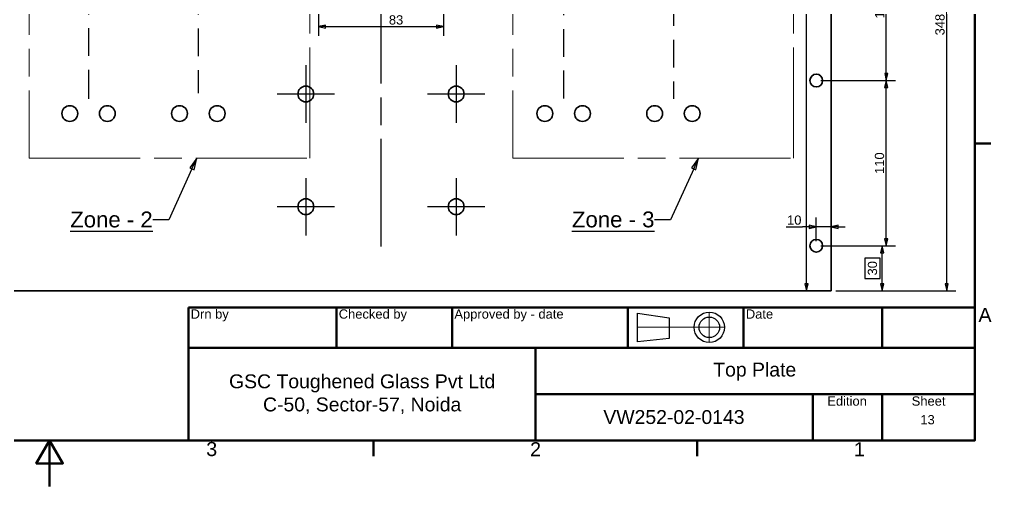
# Paper-space layout 'Top Plate' of a CAD drawing. Header units: millimetres. Extents: x 0 to 420, y 0 to 297.
# Drawn here: x 203.5 to 413.6, y 0 to 101.1 of the extents above; entities that cross this region are included whole.
import ezdxf

# ---------------------------------------------------------------- set-up
doc = ezdxf.new("R2010")
doc.units = ezdxf.units.MM
doc.linetypes.add('ACAD_ISO08W100', pattern=[36, 24, -3, 6, -3])
for name, color, linetype, lineweight in [('2dTransBorder', 7, 'Continuous', 35), ('2dTransTitleBlock', 7, 'Continuous', 35), ('Center Mark', 7, 'ACAD_ISO08W100', 25), ('Dimensions', 5, 'Continuous', 25), ('Leader Lines', 7, 'Continuous', 25), ('Sketch Lines', 7, 'Continuous', 25), ('Visible Edges', 7, 'Continuous', 50)]:
    doc.layers.add(name, color=color, linetype=linetype, lineweight=lineweight)
doc.layers.add('Title', color=7, linetype='Continuous')
doc.styles.add('Current-ISO', font='ARIAL.TTF')
doc.styles.get("Standard").update_dxf_attribs({"font": 'ARIAL.TTF'})
doc.styles.add('Text Style20', font='ARIAL.TTF')
doc.styles.add('Text Style5', font='ARIAL.TTF')

# ---------------------------------------------------------------- blocks, each defined once
blk = doc.blocks.new('2dCenterMark3')
at = {"layer": 'Center Mark', "lineweight": 25}
for p, q in [((218.42, 198.16), (218.42, 83.9)), ((232.92, 166.82), (197.93, 166.82))]:
    blk.add_line(p, q, dxfattribs=at)
blk = doc.blocks.new('2dCenterMark4')
at = {"layer": 'Center Mark', "lineweight": 25}
for p, q in [((242.15, 198.09), (242.15, 85.1)), ((256.65, 166.82), (227.65, 166.82))]:
    blk.add_line(p, q, dxfattribs=at)
blk = doc.blocks.new('2dCenterMark5')
at = {"layer": 'Center Mark', "lineweight": 25}
for p, q in [((321.12, 197.98), (321.12, 83.93)), ((335.62, 166.82), (306.62, 166.82))]:
    blk.add_line(p, q, dxfattribs=at)
blk = doc.blocks.new('2dCenterMark6')
at = {"layer": 'Center Mark', "lineweight": 25}
for p, q in [((344.85, 195.64), (344.85, 83.88)), ((359.35, 166.82), (330.35, 166.82))]:
    blk.add_line(p, q, dxfattribs=at)
blk = doc.blocks.new('2dCenterMark10')
at = {"layer": 'Center Mark', "lineweight": 25}
for p, q in [((281.63, 147.2), (281.63, 51.95)), ((297.13, 126.19), (266.13, 126.19))]:
    blk.add_line(p, q, dxfattribs=at)
blk = doc.blocks.new('2dTransSymbol50')
at = {"color": 179}
for points in [[(390.32, 50.59), (389.97, 52.09), (389.62, 50.59), (390.32, 50.59)], [(389.62, 43.84), (389.97, 42.34), (390.32, 43.84), (389.62, 43.84)]]:
    blk.add_solid(points, dxfattribs=at)
at = {"layer": 'Dimensions', "color": 179, "linetype": 'Continuous', "lineweight": 25, "true_color": 0x262659}
for p, q in [((376.72, 52.09), (391.97, 52.09)), ((389.97, 52.09), (389.62, 50.59)), ((389.62, 50.59), (390.32, 50.59)), ((389.97, 50.59), (389.97, 52.09)), ((390.32, 50.59), (389.97, 52.09)), ((389.97, 43.84), (389.97, 50.59)), ((389.57, 49.42), (386.23, 49.42)), ((386.23, 49.42), (386.23, 45.02)), ((389.57, 45.02), (389.57, 49.42)), ((386.23, 45.02), (389.57, 45.02)), ((379.97, 42.34), (391.97, 42.34)), ((389.62, 43.84), (389.97, 42.34)), ((390.32, 43.84), (389.62, 43.84)), ((389.97, 43.84), (389.97, 42.34)), ((389.97, 42.34), (390.32, 43.84))]:
    blk.add_line(p, q, dxfattribs=at)
for points in [[(390.32, 50.59), (389.97, 52.09), (389.62, 50.59), (390.32, 50.59)], [(389.62, 43.84), (389.97, 42.34), (390.32, 43.84), (389.62, 43.84)]]:
    blk.add_lwpolyline(points, dxfattribs=at)
at = {"layer": 'Dimensions', "linetype": 'Continuous', "lineweight": 25, "insert": (388.89, 45.67), "char_height": 2, "attachment_point": 7, "rotation": 90, "style": 'Text Style5'}
blk.add_mtext('30', dxfattribs=at)
blk = doc.blocks.new('2dTransSymbol51')
at = {"color": 179}
for points in [[(391.2, 86.34), (390.85, 87.84), (390.5, 86.34), (391.2, 86.34)], [(390.5, 53.59), (390.85, 52.09), (391.2, 53.59), (390.5, 53.59)]]:
    blk.add_solid(points, dxfattribs=at)
at = {"layer": 'Dimensions', "color": 179, "linetype": 'Continuous', "lineweight": 25, "true_color": 0x262659}
for p, q in [((376.72, 87.84), (392.85, 87.84)), ((390.85, 87.84), (390.5, 86.34)), ((390.5, 86.34), (391.2, 86.34)), ((390.85, 86.34), (390.85, 87.84)), ((391.2, 86.34), (390.85, 87.84)), ((390.85, 53.59), (390.85, 86.34)), ((390.5, 53.59), (390.85, 52.09)), ((391.2, 53.59), (390.5, 53.59)), ((390.85, 53.59), (390.85, 52.09)), ((390.85, 52.09), (391.2, 53.59)), ((376.72, 52.09), (392.85, 52.09))]:
    blk.add_line(p, q, dxfattribs=at)
for points in [[(391.2, 86.34), (390.85, 87.84), (390.5, 86.34), (391.2, 86.34)], [(390.5, 53.59), (390.85, 52.09), (391.2, 53.59), (390.5, 53.59)]]:
    blk.add_lwpolyline(points, dxfattribs=at)
at = {"layer": 'Dimensions', "linetype": 'Continuous', "lineweight": 25, "insert": (390.41, 67.64), "char_height": 2, "attachment_point": 7, "rotation": 90, "style": 'Text Style5'}
blk.add_mtext('110', dxfattribs=at)
blk = doc.blocks.new('2dTransSymbol52')
at = {"color": 179}
for points in [[(391.21, 122.09), (390.86, 123.59), (390.51, 122.09), (391.21, 122.09)], [(390.51, 89.34), (390.86, 87.84), (391.21, 89.34), (390.51, 89.34)]]:
    blk.add_solid(points, dxfattribs=at)
at = {"layer": 'Dimensions', "color": 179, "linetype": 'Continuous', "lineweight": 25, "true_color": 0x262659}
for p, q in [((376.72, 123.59), (392.86, 123.59)), ((390.86, 123.59), (390.51, 122.09)), ((390.51, 122.09), (391.21, 122.09)), ((390.86, 122.09), (390.86, 123.59)), ((391.21, 122.09), (390.86, 123.59)), ((390.86, 89.34), (390.86, 122.09)), ((390.51, 89.34), (390.86, 87.84)), ((391.21, 89.34), (390.51, 89.34)), ((390.86, 89.34), (390.86, 87.84)), ((390.86, 87.84), (391.21, 89.34)), ((376.72, 87.84), (392.86, 87.84))]:
    blk.add_line(p, q, dxfattribs=at)
for points in [[(391.21, 122.09), (390.86, 123.59), (390.51, 122.09), (391.21, 122.09)], [(390.51, 89.34), (390.86, 87.84), (391.21, 89.34), (390.51, 89.34)]]:
    blk.add_lwpolyline(points, dxfattribs=at)
at = {"layer": 'Dimensions', "color": 18, "linetype": 'Continuous', "lineweight": 25, "true_color": 0x000000, "insert": (390.43, 101.27), "char_height": 2, "attachment_point": 7, "rotation": 90, "style": 'Text Style5'}
blk.add_mtext('110', dxfattribs=at)
blk = doc.blocks.new('2dTransSymbol57')
at = {"color": 179}
for points in [[(374.22, 55.85), (375.72, 56.2), (374.22, 56.55), (374.22, 55.85)], [(380.47, 56.55), (378.97, 56.2), (380.47, 55.85), (380.47, 56.55)]]:
    blk.add_solid(points, dxfattribs=at)
at = {"layer": 'Dimensions', "color": 179, "linetype": 'Continuous', "lineweight": 25, "true_color": 0x262659}
for p, q in [((375.72, 53.09), (375.72, 58.2)), ((369.21, 56.2), (372.72, 56.2)), ((374.22, 56.2), (372.72, 56.2)), ((375.72, 56.2), (374.22, 56.55)), ((374.22, 56.55), (374.22, 55.85)), ((374.22, 56.2), (375.72, 56.2)), ((374.22, 55.85), (375.72, 56.2)), ((378.97, 56.2), (375.72, 56.2)), ((380.47, 56.55), (378.97, 56.2)), ((380.47, 56.2), (378.97, 56.2)), ((378.97, 56.2), (380.47, 55.85)), ((380.47, 55.85), (380.47, 56.55)), ((380.47, 56.2), (381.97, 56.2))]:
    blk.add_line(p, q, dxfattribs=at)
for points in [[(374.22, 55.85), (375.72, 56.2), (374.22, 56.55), (374.22, 55.85)], [(380.47, 56.55), (378.97, 56.2), (380.47, 55.85), (380.47, 56.55)]]:
    blk.add_lwpolyline(points, dxfattribs=at)
at = {"layer": 'Dimensions', "color": 18, "linetype": 'Continuous', "lineweight": 25, "true_color": 0x000000, "insert": (369.41, 56.63), "char_height": 2, "attachment_point": 7, "style": 'Text Style5'}
blk.add_mtext('10', dxfattribs=at)
blk = doc.blocks.new('2dCenterMark41')
at = {"layer": 'Center Mark', "lineweight": 25}
for p, q in [((265.38, 66.75), (265.38, 54.34)), ((271.59, 60.54), (259.18, 60.54))]:
    blk.add_line(p, q, dxfattribs=at)
blk = doc.blocks.new('2dCenterMark42')
at = {"layer": 'Center Mark', "lineweight": 25}
for p, q in [((297.88, 66.75), (297.88, 54.34)), ((304.09, 60.54), (291.68, 60.54))]:
    blk.add_line(p, q, dxfattribs=at)
blk = doc.blocks.new('2dCenterMark43')
at = {"layer": 'Center Mark', "lineweight": 25}
for p, q in [((265.38, 91.13), (265.38, 78.71)), ((271.59, 84.92), (259.18, 84.92))]:
    blk.add_line(p, q, dxfattribs=at)
blk = doc.blocks.new('2dCenterMark44')
at = {"layer": 'Center Mark', "lineweight": 25}
for p, q in [((297.88, 91.13), (297.88, 78.71)), ((304.09, 84.92), (291.68, 84.92))]:
    blk.add_line(p, q, dxfattribs=at)
blk = doc.blocks.new('2dTransSymbol69')
at = {"color": 179}
for points in [[(373.97, 206.59), (373.62, 208.09), (373.27, 206.59), (373.97, 206.59)], [(373.27, 43.84), (373.62, 42.34), (373.97, 43.84), (373.27, 43.84)]]:
    blk.add_solid(points, dxfattribs=at)
at = {"layer": 'Dimensions', "color": 179, "linetype": 'Continuous', "lineweight": 25, "true_color": 0x262659}
for p, q in [((370.55, 208.09), (375.62, 208.09)), ((373.62, 208.09), (373.27, 206.59)), ((373.62, 206.59), (373.62, 208.09)), ((373.97, 206.59), (373.62, 208.09)), ((373.27, 206.59), (373.97, 206.59)), ((373.62, 43.84), (373.62, 206.59)), ((373.27, 43.84), (373.62, 42.34)), ((373.97, 43.84), (373.27, 43.84)), ((373.62, 43.84), (373.62, 42.34)), ((373.62, 42.34), (373.97, 43.84))]:
    blk.add_line(p, q, dxfattribs=at)
for points in [[(373.97, 206.59), (373.62, 208.09), (373.27, 206.59), (373.97, 206.59)], [(373.27, 43.84), (373.62, 42.34), (373.97, 43.84), (373.27, 43.84)]]:
    blk.add_lwpolyline(points, dxfattribs=at)
at = {"layer": 'Dimensions', "color": 18, "linetype": 'Continuous', "lineweight": 25, "true_color": 0x000000, "insert": (373.19, 147.69), "char_height": 2, "attachment_point": 7, "rotation": 90, "style": 'Text Style5'}
blk.add_mtext('510', dxfattribs=at)
blk = doc.blocks.new('2dTransSymbol94')
at = {"color": 179}
for points in [[(269.65, 99.85), (268.15, 99.5), (269.65, 99.15), (269.65, 99.85)], [(293.62, 99.15), (295.12, 99.5), (293.62, 99.85), (293.62, 99.15)]]:
    blk.add_solid(points, dxfattribs=at)
at = {"layer": 'Dimensions', "color": 179, "linetype": 'Continuous', "lineweight": 25, "true_color": 0x262659}
for p, q in [((268.15, 105.5), (268.15, 97.5)), ((295.12, 105.5), (295.12, 97.5)), ((269.65, 99.85), (268.15, 99.5)), ((269.65, 99.5), (268.15, 99.5)), ((268.15, 99.5), (269.65, 99.15)), ((269.65, 99.15), (269.65, 99.85)), ((269.65, 99.5), (293.62, 99.5)), ((295.12, 99.5), (293.62, 99.85)), ((293.62, 99.85), (293.62, 99.15)), ((293.62, 99.5), (295.12, 99.5)), ((293.62, 99.15), (295.12, 99.5))]:
    blk.add_line(p, q, dxfattribs=at)
for points in [[(269.65, 99.85), (268.15, 99.5), (269.65, 99.15), (269.65, 99.85)], [(293.62, 99.15), (295.12, 99.5), (293.62, 99.85), (293.62, 99.15)]]:
    blk.add_lwpolyline(points, dxfattribs=at)
at = {"layer": 'Dimensions', "color": 18, "linetype": 'Continuous', "lineweight": 25, "true_color": 0x000000, "insert": (283.34, 99.93), "char_height": 2, "attachment_point": 7, "style": 'Text Style5'}
blk.add_mtext('83', dxfattribs=at)
blk = doc.blocks.new('2dTransSymbol98')
at = {"color": 179}
for points in [[(404.26, 153.94), (403.91, 155.44), (403.56, 153.94), (404.26, 153.94)], [(403.56, 43.84), (403.91, 42.34), (404.26, 43.84), (403.56, 43.84)]]:
    blk.add_solid(points, dxfattribs=at)
at = {"layer": 'Dimensions', "color": 179, "linetype": 'Continuous', "lineweight": 25, "true_color": 0x262659}
for p, q in [((387.91, 155.44), (405.91, 155.44)), ((403.91, 155.44), (403.56, 153.94)), ((403.56, 153.94), (404.26, 153.94)), ((403.91, 153.94), (403.91, 155.44)), ((404.26, 153.94), (403.91, 155.44)), ((403.91, 43.84), (403.91, 153.94)), ((379.97, 42.34), (405.91, 42.34)), ((403.56, 43.84), (403.91, 42.34)), ((404.26, 43.84), (403.56, 43.84)), ((403.91, 43.84), (403.91, 42.34)), ((403.91, 42.34), (404.26, 43.84))]:
    blk.add_line(p, q, dxfattribs=at)
for points in [[(404.26, 153.94), (403.91, 155.44), (403.56, 153.94), (404.26, 153.94)], [(403.56, 43.84), (403.91, 42.34), (404.26, 43.84), (403.56, 43.84)]]:
    blk.add_lwpolyline(points, dxfattribs=at)
at = {"layer": 'Dimensions', "color": 18, "linetype": 'Continuous', "lineweight": 25, "true_color": 0x000000, "insert": (403.48, 97.61), "char_height": 2, "attachment_point": 7, "rotation": 90, "style": 'Text Style5'}
blk.add_mtext('348', dxfattribs=at)
blk = doc.blocks.new('2dTransSymbol101')
at = {"color": 179}
blk.add_solid([(241.24, 68.54), (241.81, 71.02), (240.33, 68.95), (241.24, 68.54)], dxfattribs=at)
at = {"layer": 'Leader Lines', "color": 179, "linetype": 'Continuous', "lineweight": 25, "true_color": 0x262659}
for p, q in [((241.81, 71.02), (240.33, 68.95)), ((240.78, 68.75), (241.81, 71.02)), ((241.24, 68.54), (241.81, 71.02)), ((240.78, 68.75), (235.79, 57.72)), ((240.33, 68.95), (241.24, 68.54)), ((235.79, 57.72), (232.29, 57.72))]:
    blk.add_line(p, q, dxfattribs=at)
at = {"layer": 'Leader Lines', "color": 179, "linetype": 'Continuous', "lineweight": 30, "true_color": 0x262659}
blk.add_line((214.45, 55.25), (232.29, 55.25), dxfattribs=at)
at = {"layer": 'Leader Lines', "color": 179, "linetype": 'Continuous', "lineweight": 25, "true_color": 0x262659}
blk.add_lwpolyline([(241.24, 68.54), (241.81, 71.02), (240.33, 68.95), (241.24, 68.54)], dxfattribs=at)
at = {"layer": 'Leader Lines', "linetype": 'Continuous', "lineweight": 50, "insert": (214.45, 56.02), "char_height": 3.429, "attachment_point": 7, "style": 'Text Style20'}
blk.add_mtext('Zone - 2', dxfattribs=at)
blk = doc.blocks.new('2dTransSymbol102')
at = {"color": 179}
blk.add_solid([(349.69, 68.54), (350.27, 71.02), (348.78, 68.95), (349.69, 68.54)], dxfattribs=at)
at = {"layer": 'Leader Lines', "color": 179, "linetype": 'Continuous', "lineweight": 25, "true_color": 0x262659}
for p, q in [((350.27, 71.02), (348.78, 68.95)), ((349.24, 68.75), (350.27, 71.02)), ((349.69, 68.54), (350.27, 71.02)), ((349.24, 68.75), (344.24, 57.72)), ((348.78, 68.95), (349.69, 68.54)), ((344.24, 57.72), (340.74, 57.72))]:
    blk.add_line(p, q, dxfattribs=at)
at = {"layer": 'Leader Lines', "color": 179, "linetype": 'Continuous', "lineweight": 30, "true_color": 0x262659}
blk.add_line((322.91, 55.25), (340.74, 55.25), dxfattribs=at)
at = {"layer": 'Leader Lines', "color": 179, "linetype": 'Continuous', "lineweight": 25, "true_color": 0x262659}
blk.add_lwpolyline([(349.69, 68.54), (350.27, 71.02), (348.78, 68.95), (349.69, 68.54)], dxfattribs=at)
at = {"layer": 'Leader Lines', "color": 18, "linetype": 'Continuous', "lineweight": 50, "true_color": 0x000000, "insert": (322.91, 56.03), "char_height": 3.429, "attachment_point": 7, "style": 'Text Style20'}
blk.add_mtext('Zone - 3', dxfattribs=at)
blk = doc.blocks.new('Default Border')
at = {"layer": '2dTransBorder', "color": 179, "linetype": 'Continuous', "lineweight": 50, "true_color": 0x262659}
for points in [[(10, 10), (10, 287), (410, 287), (410, 10), (10, 10)], [(410, 74.25), (413.45, 74.25)], [(210, 0), (210, 10), (207.11, 5), (212.89, 5), (210, 10)], [(280, 10), (280, 6.55)], [(350, 10), (350, 6.55)]]:
    blk.add_lwpolyline(points, dxfattribs=at)
at = {"layer": '2dTransBorder', "color": 179, "lineweight": 211, "char_height": 3.05, "attachment_point": 7, "style": 'Current-ISO'}
for s, insert in [('A', (410.78, 35.6)), ('3', (243.86, 6.55)), ('2', (313.86, 6.55)), ('1', (383.86, 6.55))]:
    blk.add_mtext(s, dxfattribs=dict(at, insert=insert))
blk = doc.blocks.new('Title')
at = {"layer": '2dTransTitleBlock', "linetype": 'Continuous', "lineweight": 50}
for p, q in [((400, 28.73), (230, 28.73)), ((230, 28.73), (230, 0)), ((262, 20), (262, 28.73)), ((287, 20), (287, 28.73)), ((325, 20), (325, 28.73)), ((350, 20), (350, 28.73)), ((380, 20), (380, 28.73)), ((400, 0), (400, 28.73)), ((230, 20), (400, 20)), ((305, 20), (305, 0)), ((400, 10), (305, 10)), ((365, 0), (365, 10)), ((380, 0), (380, 10)), ((230, 0), (400, 0))]:
    blk.add_line(p, q, dxfattribs=at)
at = {"layer": '2dTransTitleBlock', "lineweight": 25}
for p, q in [((327.08, 21.28), (327.08, 27.49)), ((327.08, 27.49), (333.92, 26.52)), ((333.92, 26.52), (333.92, 22.02)), ((333.92, 22.02), (327.08, 21.28))]:
    blk.add_line(p, q, dxfattribs=at)
at = {"layer": '2dTransTitleBlock', "linetype": 'ACAD_ISO08W100', "lineweight": 18}
for p, q in [((342.6, 21.16), (342.6, 27.74)), ((345.89, 24.45), (327.02, 24.45))]:
    blk.add_line(p, q, dxfattribs=at)
at = {"layer": '2dTransTitleBlock', "lineweight": 25}
for radius in [3.29, 2.22]:
    blk.add_circle((342.6, 24.45), radius, dxfattribs=at)
at = {"layer": '2dTransBorder'}
blk.add_blockref('Default Border', (-10, -10), dxfattribs=at)
at = {"layer": '2dTransTitleBlock', "color": 179, "lineweight": 5, "char_height": 2, "style": 'Current-ISO'}
for s, insert, width, attachment_point, line_spacing_factor in [('Drn by', (230.5, 28.33), 26.9559, 1, 0.846), ('Checked by', (262.5, 28.33), 26.0627, 1, 0.860831), ('Approved by - date', (287.5, 28.33), 41.7838, 1, 0.846), ('Date', (350.5, 28.33), 14.5, 1, 0.846), ('Edition', (372.38, 9.5), 13.7547, 2, 0.846), ('Sheet', (390, 9.5), 19, 2, 0.860831)]:
    blk.add_mtext(s, dxfattribs=dict(at, insert=insert, width=width, attachment_point=attachment_point, line_spacing_factor=line_spacing_factor))
at = {"layer": '2dTransTitleBlock', "char_height": 3, "attachment_point": 5}
for s, insert, width in [('Top Plate', (352.42, 14.86), 93.2516), ('GSC Toughened Glass Pvt Ltd\\PC-50, Sector-57, Noida', (267.56, 9.99), 72.9626), ('VW252-02-0143', (334.96, 5.02), 58.7212)]:
    blk.add_mtext(s, dxfattribs=dict(at, insert=insert, width=width))

psp = doc.layouts.new('Top Plate')

# ---------------------------------------------------------------- linework, layer by layer
at = {"layer": 'Sketch Lines', "linetype": 'ACAD_ISO08W100', "lineweight": 18}
for p, q in [((205.58, 193.72), (205.58, 71.02)), ((266.24, 71.02), (266.24, 193.72)), ((310.16, 193.72), (310.16, 71.02)), ((370.83, 71.02), (370.83, 193.72)), ((205.58, 71.02), (266.24, 71.02)), ((310.16, 71.02), (370.83, 71.02))]:
    psp.add_line(p, q, dxfattribs=at)
at = {"layer": 'Visible Edges', "color": 179, "linetype": 'Continuous', "lineweight": 35, "true_color": 0x262659}
for p, q in [((378.97, 276.34), (378.97, 42.34)), ((378.97, 42.34), (81.6, 42.34))]:
    psp.add_line(p, q, dxfattribs=at)
for centre, radius in [((375.72, 87.84), 1.38), ((265.38, 84.92), 1.71), ((297.88, 84.92), 1.71), ((214.36, 80.69), 1.71), ((222.48, 80.69), 1.71), ((238.08, 80.69), 1.71), ((246.21, 80.69), 1.71), ((317.06, 80.69), 1.71), ((325.18, 80.69), 1.71), ((340.78, 80.69), 1.71), ((348.91, 80.69), 1.71), ((265.38, 60.54), 1.71), ((297.88, 60.54), 1.71), ((375.72, 52.09), 1.38)]:
    psp.add_circle(centre, radius, dxfattribs=at)

# ---------------------------------------------------------------- block references
at = {"layer": 'Center Mark'}
for name in ['2dCenterMark3', '2dCenterMark4', '2dCenterMark5', '2dCenterMark6', '2dCenterMark10', '2dCenterMark43', '2dCenterMark44', '2dCenterMark41', '2dCenterMark42']:
    psp.add_blockref(name, (0, 0), dxfattribs=at)
at = {"layer": 'Dimensions'}
for name in ['2dTransSymbol69', '2dTransSymbol98', '2dTransSymbol52', '2dTransSymbol94', '2dTransSymbol51', '2dTransSymbol57', '2dTransSymbol50']:
    psp.add_blockref(name, (0, 0), dxfattribs=at)
at = {"layer": 'Leader Lines'}
for name in ['2dTransSymbol101', '2dTransSymbol102']:
    psp.add_blockref(name, (0, 0), dxfattribs=at)
at = {"layer": 'Title'}
psp.add_blockref('Title', (10, 10), dxfattribs=at)

# ---------------------------------------------------------------- texts
at = {"insert": (398.22, 15.47), "char_height": 2, "attachment_point": 1}
psp.add_mtext('13', dxfattribs=at)

doc.saveas('drawing.dxf')
